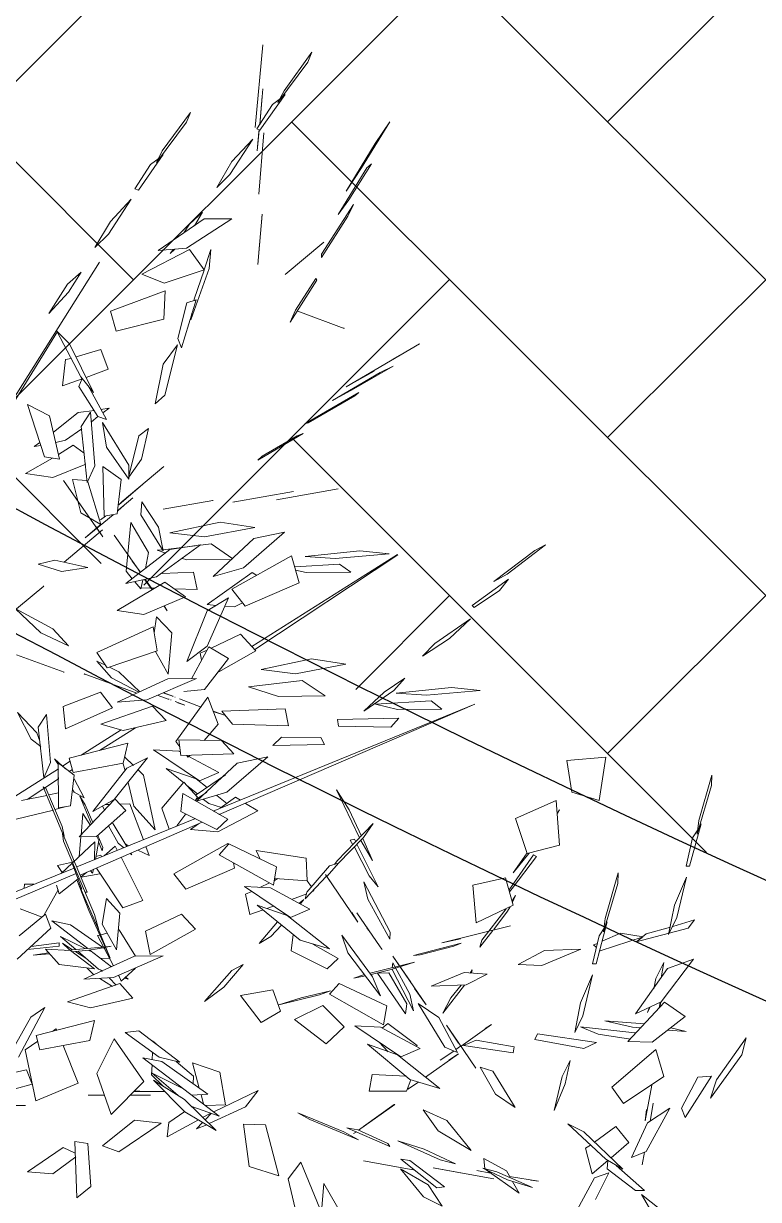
# Model space of a CAD drawing. Header units: metres. Extents: x 42 to 199, y -121 to 268.
# Drawn here: x 83.481 to 84.149, y -81.311 to -80.242 of the extents above; entities that cross this region are included whole.
import ezdxf

# ---------------------------------------------------------------- set-up
doc = ezdxf.new("R2010")
doc.units = ezdxf.units.M
doc.header["$LTSCALE"] = 0.3
doc.layers.get('0').update_dxf_attribs({"color": 8})
doc.layers.add('A-ELEVATION 3', color=8, linetype='Continuous')
for name, color, linetype, lineweight in [('A-Hatch', 8, 'Continuous', 9), ('A-LANDSCAPE', 8, 'Continuous', 5), ('DA HOUSE ARCH LAYOUT', 8, 'Continuous', 9)]:
    doc.layers.add(name, color=color, linetype=linetype, lineweight=lineweight)

# ---------------------------------------------------------------- blocks, each defined once
blk = doc.blocks.new('02PTRX29')
at = {"color": 8, "linetype": 'Continuous', "transparency": 33554572}
for p, q in [((-0.27231, 0.38509), (-0.26187, 0.37054)), ((-0.27079, 0.38129), (-0.27231, 0.38509)), ((-0.2539, 0.38774), (-0.25105, 0.35675)), ((-0.25959, 0.36611), (-0.27079, 0.38129)), ((-0.25276, 0.35776), (-0.2539, 0.3713)), ((-0.2613, 0.36826), (-0.26225, 0.36915)), ((-0.26225, 0.36915), (-0.25276, 0.35574)), ((-0.26187, 0.37054), (-0.25959, 0.36611)), ((-0.2575, 0.36535), (-0.26054, 0.36763)), ((-0.25371, 0.36851), (-0.25276, 0.35789)), ((-0.25162, 0.35624), (-0.2575, 0.36535)), ((-0.22676, 0.36244), (-0.21614, 0.34802)), ((-0.22525, 0.35877), (-0.22676, 0.36244)), ((-0.2909, 0.34157), (-0.30153, 0.3589)), ((-0.30153, 0.3589), (-0.29603, 0.3508)), ((-0.21405, 0.34359), (-0.22525, 0.35877)), ((-0.25238, 0.3317), (-0.25428, 0.35472)), ((-0.25276, 0.35574), (-0.25162, 0.35624)), ((-0.25257, 0.35586), (-0.25238, 0.3551)), ((-0.25181, 0.34802), (-0.25257, 0.35574)), ((-0.25238, 0.3551), (-0.25181, 0.34802)), ((-0.29603, 0.3508), (-0.28521, 0.33284)), ((-0.24232, 0.34397), (-0.2501, 0.35232)), ((-0.24156, 0.33916), (-0.2501, 0.35232)), ((-0.21652, 0.34663), (-0.20722, 0.33322)), ((-0.21614, 0.34612), (-0.21652, 0.34663)), ((-0.21405, 0.34359), (-0.21614, 0.34802)), ((-0.21177, 0.34283), (-0.215, 0.34524)), ((-0.29299, 0.34157), (-0.2947, 0.34309)), ((-0.2947, 0.34309), (-0.28616, 0.32955)), ((-0.28217, 0.32411), (-0.29299, 0.34157)), ((-0.28521, 0.33284), (-0.2909, 0.34157)), ((-0.23663, 0.33423), (-0.24232, 0.34397)), ((-0.20589, 0.33372), (-0.21177, 0.34283)), ((-0.24156, 0.33916), (-0.23663, 0.33423)), ((-0.25238, 0.33221), (-0.25238, 0.3317)), ((-0.20722, 0.33322), (-0.20589, 0.33372)), ((-0.27591, 0.30918), (-0.28787, 0.32791)), ((-0.28787, 0.32791), (-0.28578, 0.32348)), ((-0.28616, 0.32955), (-0.28217, 0.32411)), ((-0.20456, 0.3298), (-0.19678, 0.32145)), ((-0.19602, 0.31665), (-0.20456, 0.3298)), ((-0.28578, 0.32348), (-0.27591, 0.30792)), ((-0.25371, 0.32424), (-0.252, 0.30526)), ((-0.25371, 0.32424), (-0.25371, 0.32411)), ((-0.25371, 0.32411), (-0.25238, 0.30981)), ((-0.23189, 0.32247), (-0.24232, 0.32247)), ((-0.24232, 0.32247), (-0.22525, 0.31146)), ((-0.21462, 0.31057), (-0.23189, 0.32247)), ((-0.22638, 0.32044), (-0.23132, 0.325)), ((-0.22828, 0.31981), (-0.23132, 0.325)), ((-0.2243, 0.31715), (-0.22638, 0.32044)), ((-0.19678, 0.32145), (-0.1909, 0.31171)), ((-0.27686, 0.31374), (-0.27667, 0.31361)), ((-0.26225, 0.30159), (-0.27686, 0.31374)), ((-0.1909, 0.31171), (-0.19602, 0.31665)), ((-0.27591, 0.30792), (-0.27591, 0.30918)), ((-0.23189, 0.30336), (-0.23435, 0.31095)), ((-0.23378, 0.30387), (-0.23435, 0.31095)), ((-0.23189, 0.30336), (-0.22638, 0.31095)), ((-0.22638, 0.31095), (-0.20855, 0.30172)), ((-0.22525, 0.31146), (-0.21462, 0.31057)), ((-0.22088, 0.31108), (-0.21917, 0.30944)), ((-0.21917, 0.30944), (-0.22031, 0.31095)), ((-0.19261, 0.30615), (-0.1446, 0.22999)), ((-0.22695, 0.28451), (-0.23378, 0.30387)), ((-0.2169, 0.2983), (-0.23189, 0.30336)), ((-0.22809, 0.29236), (-0.23189, 0.30324)), ((-0.20855, 0.30172), (-0.2169, 0.2983)), ((-0.18578, 0.30248), (-0.18103, 0.29489)), ((-0.18065, 0.29792), (-0.18578, 0.30248)), ((-0.2742, 0.29944), (-0.27382, 0.30007)), ((-0.26415, 0.28363), (-0.2742, 0.29944)), ((-0.26623, 0.28818), (-0.27382, 0.30007)), ((-0.17363, 0.28692), (-0.18065, 0.29792)), ((-0.22335, 0.27401), (-0.22885, 0.2921)), ((-0.22885, 0.2921), (-0.22543, 0.29097)), ((-0.22809, 0.29236), (-0.22809, 0.29172)), ((-0.21728, 0.29539), (-0.21671, 0.28477)), ((-0.19678, 0.2878), (-0.21728, 0.29539)), ((-0.18103, 0.29489), (-0.17363, 0.28692)), ((-0.26699, 0.2878), (-0.28445, 0.28135)), ((-0.26415, 0.28363), (-0.26623, 0.28818)), ((-0.22695, 0.28451), (-0.22733, 0.28704)), ((-0.22543, 0.29097), (-0.22202, 0.27756)), ((-0.19887, 0.28034), (-0.19678, 0.2878)), ((-0.21671, 0.28477), (-0.19887, 0.28034)), ((-0.28445, 0.28135), (-0.28426, 0.28148)), ((-0.18559, 0.26313), (-0.17667, 0.28034)), ((-0.17667, 0.28034), (-0.18141, 0.27553)), ((-0.17686, 0.28021), (-0.14555, 0.22936)), ((-0.30267, 0.26984), (-0.31272, 0.27553)), ((-0.28521, 0.25934), (-0.31272, 0.27553)), ((-0.22202, 0.27756), (-0.22335, 0.27401)), ((-0.21652, 0.26794), (-0.22183, 0.27515)), ((-0.21709, 0.2563), (-0.22183, 0.27515)), ((-0.18141, 0.27553), (-0.19033, 0.25731)), ((-0.19583, 0.26604), (-0.19318, 0.27338)), ((-0.19318, 0.27338), (-0.18388, 0.2706)), ((-0.18198, 0.27009), (-0.17989, 0.26959)), ((-0.17989, 0.26959), (-0.17875, 0.25972)), ((-0.29792, 0.26478), (-0.30286, 0.26718)), ((-0.30286, 0.26718), (-0.28806, 0.25858)), ((-0.28521, 0.25934), (-0.29565, 0.26528)), ((-0.21348, 0.25301), (-0.21652, 0.26794)), ((-0.18767, 0.26288), (-0.19583, 0.26604)), ((-0.28009, 0.25428), (-0.29792, 0.26478)), ((-0.19033, 0.25731), (-0.18559, 0.26313)), ((-0.18615, 0.26237), (-0.18615, 0.2625)), ((-0.18615, 0.2625), (-0.18483, 0.25947)), ((-0.17875, 0.25972), (-0.18615, 0.26237)), ((-0.28995, 0.25731), (-0.28844, 0.25605)), ((-0.26965, 0.24555), (-0.28995, 0.25731)), ((-0.28009, 0.25428), (-0.28806, 0.25858)), ((-0.21348, 0.25301), (-0.21709, 0.2563)), ((-0.19526, 0.24707), (-0.18824, 0.25997)), ((-0.18483, 0.25947), (-0.19204, 0.24821)), ((-0.28844, 0.25605), (-0.27098, 0.24593)), ((-0.17382, 0.24846), (-0.16566, 0.25276)), ((-0.16566, 0.25276), (-0.17192, 0.23315)), ((-0.19393, 0.2496), (-0.19621, 0.25137)), ((-0.19621, 0.25137), (-0.19318, 0.25086)), ((-0.19204, 0.24821), (-0.19526, 0.24707)), ((-0.19204, 0.24821), (-0.18957, 0.24631)), ((-0.18919, 0.24985), (-0.1909, 0.22974)), ((-0.18464, 0.24972), (-0.19071, 0.25048)), ((-0.18578, 0.24454), (-0.18919, 0.24985)), ((-0.17534, 0.24239), (-0.18464, 0.24972)), ((-0.17762, 0.23227), (-0.17382, 0.24846)), ((-0.27098, 0.24593), (-0.26965, 0.24555)), ((-0.21101, 0.24378), (-0.20836, 0.23227)), ((-0.20741, 0.241), (-0.21101, 0.24378)), ((-0.20361, 0.22999), (-0.19374, 0.24606)), ((-0.19374, 0.24606), (-0.19526, 0.23669)), ((-0.18805, 0.22341), (-0.18578, 0.24454)), ((-0.18596, 0.24365), (-0.17989, 0.23935)), ((-0.26908, 0.24188), (-0.252, 0.23189)), ((-0.26908, 0.24188), (-0.2668, 0.241)), ((-0.25371, 0.2334), (-0.2668, 0.241)), ((-0.20361, 0.22581), (-0.20741, 0.241)), ((-0.17989, 0.23935), (-0.17629, 0.23847)), ((-0.16813, 0.23695), (-0.17021, 0.23847)), ((-0.19526, 0.23669), (-0.20361, 0.22468)), ((-0.18691, 0.23454), (-0.18274, 0.23745)), ((-0.17724, 0.23404), (-0.18274, 0.23745)), ((-0.17059, 0.23733), (-0.16813, 0.23695)), ((-0.252, 0.23189), (-0.25371, 0.2334)), ((-0.20361, 0.22543), (-0.20836, 0.23227)), ((-0.20361, 0.22468), (-0.20361, 0.22999)), ((-0.1909, 0.22974), (-0.18805, 0.22341)), ((-0.17515, 0.22531), (-0.18748, 0.23037)), ((-0.17192, 0.23315), (-0.17762, 0.23227)), ((-0.17496, 0.23265), (-0.1649, 0.22683)), ((-0.21671, 0.22948), (-0.20115, 0.21633)), ((-0.19393, 0.22948), (-0.20077, 0.22455)), ((-0.19393, 0.22948), (-0.19431, 0.21089)), ((-0.1649, 0.22683), (-0.17515, 0.22531)), ((-0.25902, 0.21696), (-0.28217, 0.22113)), ((-0.19982, 0.21506), (-0.20893, 0.2229)), ((-0.19925, 0.21165), (-0.20077, 0.22455)), ((-0.19393, 0.20304), (-0.17913, 0.22417)), ((-0.19318, 0.20772), (-0.18824, 0.22366)), ((-0.18805, 0.22417), (-0.18255, 0.22455)), ((-0.18255, 0.22455), (-0.18559, 0.21203)), ((-0.17951, 0.22366), (-0.17913, 0.22417)), ((-0.2427, 0.21607), (-0.26547, 0.22012)), ((-0.23511, 0.21658), (-0.23511, 0.21683)), ((-0.21652, 0.21342), (-0.23511, 0.21671)), ((-0.23511, 0.21671), (-0.23511, 0.21658)), ((-0.19944, 0.21291), (-0.20513, 0.21772)), ((-0.2427, 0.21607), (-0.24327, 0.2162)), ((-0.20855, 0.2162), (-0.21481, 0.20671)), ((-0.20817, 0.21127), (-0.20855, 0.2162)), ((-0.20304, 0.21595), (-0.19944, 0.21278)), ((-0.19982, 0.21506), (-0.20115, 0.21633)), ((-0.18559, 0.21203), (-0.19318, 0.20772)), ((-0.25086, 0.20659), (-0.23796, 0.20861)), ((-0.23796, 0.20861), (-0.21898, 0.20456)), ((-0.21652, 0.19786), (-0.20817, 0.21127)), ((-0.21101, 0.19722), (-0.20437, 0.20848)), ((-0.20437, 0.20848), (-0.20266, 0.19014)), ((-0.19431, 0.21089), (-0.19925, 0.21165)), ((-0.19773, 0.21139), (-0.18729, 0.20266)), ((-0.19299, 0.2095), (-0.19488, 0.21089)), ((-0.19318, 0.20772), (-0.19261, 0.20734)), ((-0.24669, 0.1914), (-0.26206, 0.20481)), ((-0.25048, 0.20241), (-0.26206, 0.20481)), ((-0.23208, 0.20304), (-0.25086, 0.20659)), ((-0.21898, 0.20456), (-0.23208, 0.20304)), ((-0.21481, 0.20671), (-0.21652, 0.19786)), ((-0.20798, 0.18963), (-0.19811, 0.20368)), ((-0.19393, 0.20304), (-0.19128, 0.20696)), ((-0.19052, 0.20292), (-0.19374, 0.2057)), ((-0.19374, 0.2057), (-0.17932, 0.19356)), ((-0.18729, 0.20266), (-0.19261, 0.20734)), ((-0.35997, 0.20001), (-0.35599, 0.19798)), ((-0.34555, 0.189), (-0.35997, 0.20001)), ((-0.2353, 0.18812), (-0.25048, 0.20241)), ((-0.23454, 0.20039), (-0.2427, 0.19482)), ((-0.23056, 0.19988), (-0.23454, 0.20039)), ((-0.23056, 0.20001), (-0.21405, 0.18799)), ((-0.21898, 0.19836), (-0.23056, 0.20001)), ((-0.21652, 0.19824), (-0.22847, 0.19963)), ((-0.35599, 0.19798), (-0.34062, 0.18634)), ((-0.30456, 0.19634), (-0.25086, 0.16079)), ((-0.30456, 0.19634), (-0.30438, 0.19634)), ((-0.30438, 0.19634), (-0.30438, 0.19646)), ((-0.30438, 0.19646), (-0.24972, 0.16193)), ((-0.30134, 0.19672), (-0.29033, 0.19786)), ((-0.28103, 0.19495), (-0.30134, 0.19672)), ((-0.29033, 0.19786), (-0.26984, 0.19571)), ((-0.26984, 0.19571), (-0.28103, 0.19495)), ((-0.26756, 0.18584), (-0.26472, 0.19596)), ((-0.26472, 0.19596), (-0.24232, 0.18343)), ((-0.22543, 0.19444), (-0.24232, 0.19457)), ((-0.22373, 0.19495), (-0.22543, 0.19444)), ((-0.20247, 0.18559), (-0.21898, 0.19836)), ((-0.21746, 0.19697), (-0.21424, 0.19811)), ((-0.21424, 0.19811), (-0.21633, 0.19824)), ((-0.20987, 0.19115), (-0.21101, 0.19722)), ((-0.18824, 0.19153), (-0.17591, 0.19431)), ((-0.17591, 0.19431), (-0.16965, 0.1928)), ((-0.28692, 0.18976), (-0.28274, 0.1928)), ((-0.28274, 0.1928), (-0.26604, 0.19178)), ((-0.26623, 0.19052), (-0.27022, 0.18963)), ((-0.24669, 0.1914), (-0.2353, 0.18812)), ((-0.20494, 0.19393), (-0.20798, 0.18976)), ((-0.20266, 0.19014), (-0.20494, 0.18736)), ((-0.17837, 0.19001), (-0.18824, 0.19153)), ((-0.16965, 0.1928), (-0.17837, 0.19001)), ((-0.33246, 0.17724), (-0.34612, 0.18723)), ((-0.34271, 0.18293), (-0.34612, 0.18723)), ((-0.34062, 0.18634), (-0.34555, 0.189)), ((-0.27022, 0.18963), (-0.28692, 0.18976)), ((-0.24726, 0.17698), (-0.26756, 0.18584)), ((-0.24991, 0.18963), (-0.25162, 0.18849)), ((-0.24991, 0.18963), (-0.23303, 0.17762)), ((-0.22923, 0.18331), (-0.2279, 0.18976)), ((-0.2279, 0.18976), (-0.21614, 0.18925)), ((-0.22487, 0.18053), (-0.21709, 0.18609)), ((-0.19925, 0.17546), (-0.21709, 0.18609)), ((-0.21405, 0.18799), (-0.20247, 0.18559)), ((-0.21253, 0.18331), (-0.20987, 0.18698)), ((-0.20968, 0.18698), (-0.21234, 0.18318)), ((-0.20987, 0.18698), (-0.20968, 0.18698)), ((-0.20817, 0.18356), (-0.20893, 0.18685)), ((-0.20817, 0.18356), (-0.20589, 0.18622)), ((-0.34271, 0.18293), (-0.33322, 0.17648)), ((-0.24232, 0.18343), (-0.24726, 0.17698)), ((-0.22069, 0.18356), (-0.22923, 0.18331)), ((-0.21348, 0.18381), (-0.20836, 0.18394)), ((-0.17173, 0.18457), (-0.15712, 0.17243)), ((-0.17154, 0.18457), (-0.17173, 0.18457)), ((-0.33322, 0.17648), (-0.33246, 0.17724)), ((-0.24327, 0.17673), (-0.24631, 0.17825)), ((-0.23967, 0.17698), (-0.24327, 0.17673)), ((-0.241, 0.18015), (-0.23303, 0.17534)), ((-0.241, 0.18015), (-0.23303, 0.16206)), ((-0.23303, 0.17762), (-0.23644, 0.17724)), ((-0.22487, 0.18053), (-0.20931, 0.17395)), ((-0.2169, 0.17711), (-0.21803, 0.17534)), ((-0.21803, 0.17534), (-0.2169, 0.17698)), ((-0.2169, 0.17698), (-0.2169, 0.17711)), ((-0.33189, 0.1723), (-0.31842, 0.16307)), ((-0.32392, 0.16484), (-0.33189, 0.1723)), ((-0.22543, 0.15624), (-0.23303, 0.17534)), ((-0.21974, 0.16699), (-0.21405, 0.17306)), ((-0.2131, 0.16699), (-0.21405, 0.17306)), ((-0.20931, 0.17395), (-0.19925, 0.17546)), ((-0.16092, 0.17622), (-0.17515, 0.16851)), ((-0.17059, 0.16699), (-0.16092, 0.17622)), ((-0.21424, 0.16028), (-0.21272, 0.16927)), ((-0.21272, 0.16927), (-0.19166, 0.15965)), ((-0.17515, 0.16851), (-0.18103, 0.16218)), ((-0.32392, 0.16484), (-0.31386, 0.15826)), ((-0.25124, 0.16028), (-0.24555, 0.16648)), ((-0.24555, 0.16648), (-0.23454, 0.1613)), ((-0.21841, 0.15155), (-0.21974, 0.16699)), ((-0.18103, 0.16218), (-0.17059, 0.16699)), ((-0.31386, 0.15826), (-0.31842, 0.16307)), ((-0.23739, 0.15244), (-0.25124, 0.16028)), ((-0.2501, 0.16168), (-0.2501, 0.16155)), ((-0.23359, 0.1618), (-0.241, 0.15737)), ((-0.23359, 0.1618), (-0.22714, 0.14978)), ((-0.23303, 0.16206), (-0.22543, 0.15624)), ((-0.23037, 0.1594), (-0.23303, 0.16054)), ((-0.23037, 0.1594), (-0.23094, 0.15687)), ((-0.21367, 0.16003), (-0.21841, 0.15155)), ((-0.19545, 0.15383), (-0.21424, 0.16028)), ((-0.19166, 0.15965), (-0.19545, 0.15383)), ((-0.27212, 0.15725), (-0.28502, 0.15522)), ((-0.26623, 0.15168), (-0.28502, 0.15522)), ((-0.25333, 0.1532), (-0.27212, 0.15725)), ((-0.23208, 0.14574), (-0.241, 0.15737)), ((-0.19166, 0.15636), (-0.19716, 0.15016)), ((-0.19166, 0.15636), (-0.19488, 0.15484)), ((-0.16149, 0.15877), (-0.17932, 0.15231)), ((-0.25333, 0.1532), (-0.26623, 0.15168)), ((-0.19982, 0.15244), (-0.20779, 0.14485)), ((-0.20741, 0.14472), (-0.19716, 0.15016)), ((-0.18691, 0.15168), (-0.20665, 0.14434)), ((-0.1964, 0.15409), (-0.19982, 0.15244)), ((-0.18691, 0.15168), (-0.18729, 0.15143)), ((-0.17932, 0.15231), (-0.17913, 0.15231)), ((-0.32468, 0.14649), (-0.3355, 0.14536)), ((-0.304, 0.14434), (-0.32468, 0.14649)), ((-0.29944, 0.14472), (-0.30722, 0.15004)), ((-0.30722, 0.15004), (-0.30305, 0.14536)), ((-0.2687, 0.14915), (-0.27724, 0.14333)), ((-0.24859, 0.14675), (-0.2687, 0.14915)), ((-0.25978, 0.14308), (-0.24859, 0.14675)), ((-0.2243, 0.14498), (-0.23208, 0.14574)), ((-0.22904, 0.14991), (-0.21044, 0.14181)), ((-0.21822, 0.14978), (-0.22904, 0.14991)), ((-0.19925, 0.14105), (-0.21822, 0.14978)), ((-0.3355, 0.14536), (-0.31538, 0.14359)), ((-0.32107, 0.1384), (-0.31709, 0.14143)), ((-0.31709, 0.14143), (-0.29622, 0.1403)), ((-0.304, 0.14434), (-0.31538, 0.14359)), ((-0.30305, 0.14536), (-0.29185, 0.13764)), ((-0.29185, 0.13764), (-0.29944, 0.14472)), ((-0.27724, 0.14333), (-0.25978, 0.14308)), ((-0.23322, 0.14283), (-0.2372, 0.13271)), ((-0.22126, 0.12625), (-0.23322, 0.14283)), ((-0.22259, 0.14219), (-0.23075, 0.13916)), ((-0.22107, 0.14283), (-0.22107, 0.14283)), ((-0.22107, 0.14283), (-0.22088, 0.14283)), ((-0.22031, 0.14308), (-0.22012, 0.14321)), ((-0.22031, 0.14308), (-0.22031, 0.14308)), ((-0.22012, 0.14321), (-0.21671, 0.14447)), ((-0.22012, 0.14321), (-0.21671, 0.14434)), ((-0.21936, 0.14181), (-0.21955, 0.14181)), ((-0.21936, 0.14181), (-0.21936, 0.14169)), ((-0.21936, 0.14169), (-0.21936, 0.14181)), ((-0.2186, 0.14207), (-0.21879, 0.14207)), ((-0.21879, 0.14207), (-0.2186, 0.14207)), ((-0.21841, 0.14207), (-0.2186, 0.14207)), ((-0.2186, 0.14207), (-0.2186, 0.14194)), ((-0.21462, 0.14346), (-0.21841, 0.14207)), ((-0.19925, 0.14105), (-0.21044, 0.14181)), ((-0.19754, 0.1389), (-0.19299, 0.14472)), ((-0.19299, 0.14472), (-0.17894, 0.13941)), ((-0.2353, 0.10007), (-0.33341, 0.1403)), ((-0.33341, 0.1403), (-0.23758, 0.0988)), ((-0.30438, 0.13827), (-0.32107, 0.1384)), ((-0.30438, 0.13827), (-0.29622, 0.1403)), ((-0.26225, 0.13852), (-0.26358, 0.13207)), ((-0.23853, 0.13764), (-0.26225, 0.13852)), ((-0.24251, 0.13271), (-0.23853, 0.13764)), ((-0.2353, 0.13764), (-0.23986, 0.13599)), ((-0.23986, 0.13599), (-0.2353, 0.13751)), ((-0.22468, 0.13992), (-0.22107, 0.14118)), ((-0.22202, 0.1408), (-0.22468, 0.13992)), ((-0.21253, 0.13954), (-0.21765, 0.1341)), ((-0.21253, 0.13954), (-0.19318, 0.13271)), ((-0.17989, 0.13093), (-0.19754, 0.1389)), ((-0.17894, 0.13941), (-0.17989, 0.13093)), ((-0.16908, 0.12954), (-0.16187, 0.13713)), ((-0.16187, 0.13713), (-0.16699, 0.12714)), ((-0.28198, 0.13448), (-0.30494, 0.13498)), ((-0.30191, 0.13157), (-0.30494, 0.13498)), ((-0.28198, 0.13448), (-0.28236, 0.13195)), ((-0.26358, 0.13207), (-0.24251, 0.13271)), ((-0.2372, 0.13271), (-0.23189, 0.12663)), ((-0.21765, 0.1341), (-0.20153, 0.1303)), ((-0.19318, 0.13271), (-0.20153, 0.1303)), ((-0.17268, 0.13637), (-0.1742, 0.11828)), ((-0.17268, 0.13637), (-0.16965, 0.13157)), ((-0.28236, 0.13195), (-0.30191, 0.13157)), ((-0.19261, 0.12284), (-0.20608, 0.13131)), ((-0.20058, 0.13055), (-0.20077, 0.13055)), ((-0.20077, 0.13055), (-0.18578, 0.12107)), ((-0.17173, 0.11259), (-0.16965, 0.13157)), ((-0.17021, 0.12638), (-0.16908, 0.12954)), ((-0.27572, 0.12777), (-0.27705, 0.12512)), ((-0.27705, 0.12512), (-0.25769, 0.12474)), ((-0.26092, 0.1279), (-0.27572, 0.12777)), ((-0.25769, 0.12474), (-0.26092, 0.1279)), ((-0.24308, 0.12157), (-0.23834, 0.12663)), ((-0.2224, 0.12689), (-0.23834, 0.12663)), ((-0.22316, 0.12094), (-0.2224, 0.12689)), ((-0.22278, 0.12423), (-0.22126, 0.12625)), ((-0.20323, 0.12562), (-0.18122, 0.11993)), ((-0.20153, 0.11803), (-0.20323, 0.12562)), ((-0.16699, 0.12714), (-0.17059, 0.12436)), ((-0.38256, 0.12031), (-0.36794, 0.11904)), ((-0.38009, 0.10411), (-0.38256, 0.12031)), ((-0.2558, 0.12043), (-0.24422, 0.11803)), ((-0.2558, 0.12043), (-0.24043, 0.10715)), ((-0.24308, 0.12157), (-0.22316, 0.12094)), ((-0.23739, 0.11462), (-0.22619, 0.12056)), ((-0.21291, 0.12309), (-0.23018, 0.11145)), ((-0.22581, 0.12031), (-0.22657, 0.12094)), ((-0.22581, 0.12031), (-0.22543, 0.12094)), ((-0.22316, 0.12221), (-0.2224, 0.12258)), ((-0.2224, 0.12258), (-0.21291, 0.12309)), ((-0.20285, 0.11626), (-0.21063, 0.12005)), ((-0.21063, 0.12005), (-0.19811, 0.10449)), ((-0.20209, 0.12031), (-0.20532, 0.11727)), ((-0.18578, 0.12107), (-0.18615, 0.12119)), ((-0.18122, 0.11993), (-0.18274, 0.11462)), ((-0.17572, 0.11968), (-0.17989, 0.11601)), ((-0.17724, 0.1174), (-0.17572, 0.11968)), ((-0.36984, 0.10715), (-0.36794, 0.11904)), ((-0.22904, 0.10386), (-0.24422, 0.11803)), ((-0.21765, 0.11613), (-0.22885, 0.11221)), ((-0.2243, 0.11069), (-0.21765, 0.11613)), ((-0.20722, 0.1155), (-0.20912, 0.1136)), ((-0.19014, 0.09994), (-0.20285, 0.11626)), ((-0.20228, 0.11525), (-0.20153, 0.1179)), ((-0.18274, 0.11462), (-0.20153, 0.11803)), ((-0.18312, 0.1136), (-0.17705, 0.11816)), ((-0.18122, 0.11499), (-0.18255, 0.11575)), ((-0.17875, 0.11702), (-0.1816, 0.11879)), ((-0.17705, 0.11816), (-0.17724, 0.10133)), ((-0.1279, 0.08489), (-0.17724, 0.11601)), ((-0.1742, 0.11828), (-0.17173, 0.11259)), ((-0.42222, 0.10968), (-0.42241, 0.1136)), ((-0.42241, 0.1136), (-0.41747, 0.09652)), ((-0.23986, 0.11373), (-0.22885, 0.10614)), ((-0.23018, 0.11145), (-0.23739, 0.11462)), ((-0.22885, 0.11221), (-0.23303, 0.10892)), ((-0.22942, 0.10538), (-0.2243, 0.11095)), ((-0.2243, 0.11095), (-0.21595, 0.10121)), ((-0.20912, 0.1136), (-0.21348, 0.09311)), ((-0.20551, 0.10196), (-0.20342, 0.11082)), ((-0.18312, 0.11221), (-0.18691, 0.10513)), ((-0.18179, 0.10209), (-0.18312, 0.1136)), ((-0.17724, 0.11221), (-0.17724, 0.11272)), ((-0.16547, 0.10449), (-0.17724, 0.11221)), ((-0.4169, 0.09146), (-0.42222, 0.10968)), ((-0.36984, 0.10715), (-0.38009, 0.10411)), ((-0.2816, 0.10804), (-0.29014, 0.09007)), ((-0.28635, 0.10057), (-0.2816, 0.10804)), ((-0.24081, 0.09703), (-0.22392, 0.10665)), ((-0.24043, 0.10715), (-0.22904, 0.10386)), ((-0.23663, 0.10601), (-0.24043, 0.10298)), ((-0.23284, 0.10715), (-0.22904, 0.10462)), ((-0.22942, 0.10652), (-0.22543, 0.10968)), ((-0.22392, 0.10665), (-0.22316, 0.09994)), ((-0.17154, 0.10918), (-0.18805, 0.06971)), ((-0.18312, 0.10715), (-0.18691, 0.10513)), ((-0.18255, 0.10816), (-0.18312, 0.10715)), ((-0.17856, 0.09425), (-0.17249, 0.10867)), ((-0.17724, 0.1069), (-0.17363, 0.10614)), ((-0.16338, 0.10411), (-0.17287, 0.10601)), ((-0.17249, 0.10867), (-0.17154, 0.10918)), ((-0.36529, 0.08729), (-0.36396, 0.10411)), ((-0.34878, 0.09728), (-0.36396, 0.10411)), ((-0.24745, 0.10298), (-0.252, 0.10019)), ((-0.24365, 0.10538), (-0.24555, 0.10424)), ((-0.24365, 0.10538), (-0.23796, 0.10121)), ((-0.23834, 0.10146), (-0.23359, 0.10298)), ((-0.23359, 0.10298), (-0.2317, 0.10449)), ((-0.23075, 0.10538), (-0.23037, 0.10563)), ((-0.22847, 0.10399), (-0.22942, 0.10538)), ((-0.21348, 0.09311), (-0.20551, 0.10196)), ((-0.20399, 0.10285), (-0.20912, 0.08931)), ((-0.20399, 0.10285), (-0.2002, 0.10272)), ((-0.20247, 0.10032), (-0.19849, 0.10462)), ((-0.19811, 0.10449), (-0.19014, 0.09994)), ((-0.19811, 0.10449), (-0.19811, 0.10437)), ((-0.19811, 0.10437), (-0.18502, 0.09045)), ((-0.1964, 0.1026), (-0.19488, 0.1026)), ((-0.1945, 0.10057), (-0.19374, 0.10196)), ((-0.18729, 0.10247), (-0.19014, 0.09577)), ((-0.18957, 0.09513), (-0.18521, 0.10576)), ((-0.18521, 0.10576), (-0.18729, 0.10247)), ((-0.18179, 0.10209), (-0.17724, 0.10133)), ((-0.1797, 0.10171), (-0.17591, 0.1007)), ((-0.1797, 0.10171), (-0.1797, 0.10171)), ((-0.36453, 0.09918), (-0.36529, 0.10057)), ((-0.36529, 0.10057), (-0.36434, 0.09931)), ((-0.35314, 0.08413), (-0.34878, 0.09728)), ((-0.2909, 0.09071), (-0.28635, 0.10057)), ((-0.23701, 0.09235), (-0.252, 0.10019)), ((-0.2372, 0.09905), (-0.23739, 0.09893)), ((-0.22316, 0.09994), (-0.23663, 0.09324)), ((-0.23568, 0.09994), (-0.23606, 0.09981)), ((-0.22866, 0.09728), (-0.18407, 0.07919)), ((-0.22164, 0.0945), (-0.22506, 0.09905)), ((-0.21595, 0.10121), (-0.21879, 0.09336)), ((-0.19147, 0.09058), (-0.20247, 0.10032)), ((-0.18919, 0.09463), (-0.18634, 0.09918)), ((-0.18634, 0.09918), (-0.18578, 0.09096)), ((-0.17534, 0.10045), (-0.1613, 0.09703)), ((-0.41406, 0.07945), (-0.41842, 0.09526)), ((-0.41842, 0.09526), (-0.41766, 0.09399)), ((-0.41747, 0.09652), (-0.4169, 0.09146)), ((-0.41709, 0.09311), (-0.41519, 0.09007)), ((-0.29166, 0.0902), (-0.29527, 0.09539)), ((-0.29527, 0.09539), (-0.28179, 0.08147)), ((-0.23663, 0.09324), (-0.24081, 0.09703)), ((-0.22676, 0.09324), (-0.23701, 0.09235)), ((-0.1854, 0.07603), (-0.23113, 0.09589)), ((-0.2298, 0.09526), (-0.22676, 0.09324)), ((-0.21765, 0.09678), (-0.21746, 0.09678)), ((-0.20285, 0.08678), (-0.19773, 0.09526)), ((-0.19602, 0.0945), (-0.19963, 0.08805)), ((-0.19773, 0.09526), (-0.19716, 0.09551)), ((-0.19735, 0.09539), (-0.19735, 0.09564)), ((-0.17932, 0.09071), (-0.17856, 0.09425)), ((-0.41519, 0.09007), (-0.41273, 0.07945)), ((-0.29508, 0.0816), (-0.29147, 0.08982)), ((-0.29071, 0.08906), (-0.29508, 0.0816)), ((-0.28217, 0.08046), (-0.29166, 0.0902)), ((-0.28881, 0.08855), (-0.28825, 0.08957)), ((-0.28673, 0.08919), (-0.28825, 0.08957)), ((-0.28768, 0.08742), (-0.28673, 0.08919)), ((-0.19204, 0.09096), (-0.19393, 0.0864)), ((-0.19242, 0.08906), (-0.19166, 0.09058)), ((-0.19109, 0.08198), (-0.19242, 0.08906)), ((-0.18502, 0.09045), (-0.19147, 0.09058)), ((-0.17818, 0.07666), (-0.1909, 0.08855)), ((-0.1909, 0.08855), (-0.19071, 0.08185)), ((-0.19071, 0.06123), (-0.17913, 0.08881)), ((-0.18559, 0.09045), (-0.18502, 0.08299)), ((-0.17913, 0.08881), (-0.17875, 0.09159)), ((-0.35314, 0.08413), (-0.36529, 0.08729)), ((-0.35371, 0.08413), (-0.3539, 0.08425)), ((-0.35371, 0.08413), (-0.34783, 0.07692)), ((-0.34783, 0.07692), (-0.35314, 0.08438)), ((-0.29716, 0.0716), (-0.28919, 0.08767)), ((-0.28825, 0.08653), (-0.29375, 0.07578)), ((-0.25143, 0.08527), (-0.27022, 0.08236)), ((-0.25902, 0.07919), (-0.24118, 0.0878)), ((-0.25295, 0.0821), (-0.25143, 0.08527)), ((-0.24118, 0.0878), (-0.23758, 0.08362)), ((-0.241, 0.08742), (-0.24081, 0.08792)), ((-0.24081, 0.08792), (-0.2205, 0.07654)), ((-0.21006, 0.08678), (-0.2112, 0.08337)), ((-0.20703, 0.08539), (-0.2112, 0.08337)), ((-0.20437, 0.08425), (-0.20475, 0.08362)), ((-0.20418, 0.08413), (-0.20475, 0.08362)), ((-0.20247, 0.08767), (-0.20342, 0.08704)), ((-0.19963, 0.08805), (-0.20171, 0.08628)), ((-0.19849, 0.08691), (-0.19925, 0.08539)), ((-0.19431, 0.08324), (-0.19849, 0.08691)), ((-0.19356, 0.08514), (-0.19393, 0.0864)), ((-0.19356, 0.08514), (-0.19242, 0.0883)), ((-0.35542, 0.08362), (-0.35656, 0.08299)), ((-0.34745, 0.07097), (-0.35656, 0.08299)), ((-0.34631, 0.07059), (-0.35542, 0.08362)), ((-0.27895, 0.07957), (-0.28236, 0.08058)), ((-0.28236, 0.08058), (-0.278, 0.07565)), ((-0.28084, 0.08008), (-0.28179, 0.08147)), ((-0.27041, 0.06971), (-0.27895, 0.07957)), ((-0.2706, 0.07388), (-0.27022, 0.08236)), ((-0.25788, 0.07224), (-0.23758, 0.08362)), ((-0.24327, 0.07869), (-0.24289, 0.08071)), ((-0.20077, 0.08274), (-0.20893, 0.06654)), ((-0.19318, 0.08349), (-0.19337, 0.08299)), ((-0.19128, 0.08299), (-0.19318, 0.08349)), ((-0.18596, 0.07072), (-0.18255, 0.08021)), ((-0.17686, 0.0797), (-0.18255, 0.08096)), ((-0.17686, 0.0797), (-0.17856, 0.07704)), ((-0.41273, 0.07945), (-0.41406, 0.07945)), ((-0.40931, 0.06009), (-0.41292, 0.07527)), ((-0.41292, 0.07527), (-0.40836, 0.06477)), ((-0.38711, 0.07287), (-0.3873, 0.07692)), ((-0.3873, 0.07692), (-0.38237, 0.05971)), ((-0.29716, 0.0716), (-0.29375, 0.07578)), ((-0.28957, 0.05845), (-0.27743, 0.07628)), ((-0.27743, 0.07628), (-0.27914, 0.07363)), ((-0.278, 0.07565), (-0.27781, 0.07565)), ((-0.27781, 0.07565), (-0.26984, 0.06718)), ((-0.25788, 0.07224), (-0.25902, 0.07919)), ((-0.22506, 0.07084), (-0.24327, 0.07869)), ((-0.2205, 0.07654), (-0.22506, 0.07084)), ((-0.20134, 0.06376), (-0.19147, 0.07869)), ((-0.1928, 0.07654), (-0.18578, 0.07527)), ((-0.19033, 0.07818), (-0.18995, 0.07679)), ((-0.18995, 0.07679), (-0.18919, 0.07768)), ((-0.18786, 0.07717), (-0.18578, 0.0754)), ((-0.13947, 0.05794), (-0.18388, 0.07666)), ((-0.00759, 0.00772), (-0.18312, 0.07869)), ((-0.3818, 0.05478), (-0.38711, 0.07287)), ((-0.34498, 0.07502), (-0.34783, 0.06477)), ((-0.34745, 0.07097), (-0.3465, 0.06983)), ((-0.33265, 0.07224), (-0.34498, 0.07502)), ((-0.33265, 0.07224), (-0.33398, 0.05819)), ((-0.29185, 0.0735), (-0.30172, 0.05465)), ((-0.29337, 0.06705), (-0.29185, 0.0735)), ((-0.2706, 0.07388), (-0.27212, 0.0716)), ((-0.25675, 0.07122), (-0.27155, 0.06325)), ((-0.25845, 0.07477), (-0.2706, 0.07388)), ((-0.26434, 0.06009), (-0.24707, 0.07173)), ((-0.25826, 0.07401), (-0.25959, 0.07477)), ((-0.25675, 0.07122), (-0.24707, 0.07173)), ((-0.25276, 0.07135), (-0.25637, 0.07312)), ((-0.18407, 0.07426), (-0.19204, 0.0563)), ((-0.18407, 0.07426), (-0.18862, 0.06275)), ((-0.18502, 0.07489), (-0.18502, 0.07477)), ((-0.18502, 0.07477), (-0.18464, 0.07464)), ((-0.18464, 0.07464), (-0.17743, 0.06907)), ((-0.17743, 0.06907), (-0.17648, 0.07224)), ((-0.16452, 0.07261), (-0.16794, 0.07261)), ((-0.16433, 0.0711), (-0.16452, 0.07261)), ((-0.34878, 0.06844), (-0.34745, 0.06642)), ((-0.34764, 0.06591), (-0.34878, 0.06844)), ((-0.30153, 0.05199), (-0.29337, 0.06705)), ((-0.27306, 0.07021), (-0.27306, 0.07034)), ((-0.27306, 0.07021), (-0.2725, 0.06996)), ((-0.26984, 0.06718), (-0.27041, 0.06971)), ((-0.26472, 0.06692), (-0.27041, 0.06907)), ((-0.26737, 0.0654), (-0.26927, 0.06692)), ((-0.26927, 0.06692), (-0.26794, 0.06515)), ((-0.24745, 0.06895), (-0.24972, 0.06996)), ((-0.24897, 0.06123), (-0.24745, 0.06895)), ((-0.20134, 0.06376), (-0.20893, 0.06654)), ((-0.2002, 0.06174), (-0.19526, 0.0673)), ((-0.19356, 0.05769), (-0.19526, 0.0673)), ((-0.18805, 0.06971), (-0.1871, 0.06971)), ((-0.17705, 0.07059), (-0.17173, 0.06085)), ((-0.40836, 0.06477), (-0.40609, 0.05377)), ((-0.33398, 0.05819), (-0.34783, 0.06477)), ((-0.34669, 0.06414), (-0.34574, 0.06249)), ((-0.34574, 0.06249), (-0.34062, 0.05566)), ((-0.34517, 0.06338), (-0.33606, 0.05161)), ((-0.29792, 0.04908), (-0.28919, 0.06186)), ((-0.2873, 0.06199), (-0.28957, 0.05845)), ((-0.27155, 0.06325), (-0.26434, 0.06009)), ((-0.26794, 0.05161), (-0.25181, 0.06477)), ((-0.25181, 0.06477), (-0.26301, 0.06085)), ((-0.25542, 0.06351), (-0.25788, 0.06439)), ((-0.25409, 0.063), (-0.24897, 0.06123)), ((-0.18862, 0.06275), (-0.19659, 0.04491)), ((-0.17116, 0.06022), (-0.16281, 0.06338)), ((-0.41349, 0.05617), (-0.41595, 0.05921)), ((-0.40779, 0.0568), (-0.41595, 0.05921)), ((-0.40609, 0.05377), (-0.40931, 0.06009)), ((-0.37895, 0.04276), (-0.38313, 0.05857)), ((-0.38313, 0.05857), (-0.38275, 0.05769)), ((-0.38237, 0.05971), (-0.3818, 0.05478)), ((-0.26301, 0.06085), (-0.27895, 0.04833)), ((-0.26358, 0.06034), (-0.26377, 0.06047)), ((-0.26168, 0.06136), (-0.26206, 0.06161)), ((-0.2594, 0.05857), (-0.25257, 0.05035)), ((-0.22335, 0.06136), (-0.22866, 0.05579)), ((-0.22335, 0.06136), (-0.20987, 0.05503)), ((-0.2002, 0.06174), (-0.19906, 0.04795)), ((-0.19906, 0.04795), (-0.19356, 0.05769)), ((-0.19374, 0.04896), (-0.18179, 0.05743)), ((-0.19242, 0.05541), (-0.19071, 0.06123)), ((-0.17477, 0.05883), (-0.18824, 0.04845)), ((-0.18179, 0.05743), (-0.17477, 0.05883)), ((-0.17439, 0.05617), (-0.1723, 0.06136)), ((-0.1723, 0.06136), (-0.16243, 0.05326)), ((-0.41349, 0.05617), (-0.39394, 0.05098)), ((-0.39774, 0.05402), (-0.40685, 0.05655)), ((-0.39641, 0.05288), (-0.39774, 0.05402)), ((-0.38806, 0.05427), (-0.3966, 0.05288)), ((-0.38806, 0.05427), (-0.38123, 0.05124)), ((-0.38218, 0.05655), (-0.38009, 0.05326)), ((-0.38009, 0.05326), (-0.37762, 0.04276)), ((-0.34688, 0.05705), (-0.32107, 0.0506)), ((-0.33531, 0.04896), (-0.34024, 0.05528)), ((-0.30172, 0.05465), (-0.30153, 0.05199)), ((-0.2835, 0.05351), (-0.29508, 0.03783)), ((-0.29299, 0.0563), (-0.29356, 0.05541)), ((-0.28578, 0.04693), (-0.2835, 0.05351)), ((-0.26453, 0.04757), (-0.26528, 0.05377)), ((-0.25694, 0.05301), (-0.26092, 0.05731)), ((-0.25257, 0.05035), (-0.25694, 0.05301)), ((-0.21158, 0.0463), (-0.22866, 0.05579)), ((-0.20987, 0.05503), (-0.21158, 0.0463)), ((-0.20001, 0.05554), (-0.20608, 0.04567)), ((-0.19982, 0.05541), (-0.20001, 0.05554)), ((-0.19185, 0.05339), (-0.19792, 0.042)), ((-0.19204, 0.0563), (-0.19659, 0.04491)), ((-0.19318, 0.05364), (-0.19545, 0.05427)), ((-0.1928, 0.05351), (-0.19185, 0.05339)), ((-0.18729, 0.04845), (-0.17799, 0.05301)), ((-0.18369, 0.04807), (-0.17799, 0.05301)), ((-0.16168, 0.04453), (-0.17439, 0.05617)), ((-0.38047, 0.04757), (-0.3966, 0.05288)), ((-0.39622, 0.05263), (-0.39641, 0.05288)), ((-0.39394, 0.05098), (-0.39622, 0.05263)), ((-0.37952, 0.05035), (-0.378, 0.04984)), ((-0.37914, 0.04883), (-0.378, 0.04984)), ((-0.33606, 0.05161), (-0.33531, 0.04896)), ((-0.32828, 0.05048), (-0.32563, 0.04934)), ((-0.31045, 0.04592), (-0.32828, 0.05048)), ((-0.32107, 0.0506), (-0.3281, 0.05212)), ((-0.32563, 0.04934), (-0.31291, 0.04617)), ((-0.29868, 0.04807), (-0.29792, 0.04908)), ((-0.27269, 0.0501), (-0.28217, 0.04478)), ((-0.26794, 0.05161), (-0.27895, 0.04833)), ((-0.19697, 0.04934), (-0.19507, 0.04908)), ((-0.19507, 0.04896), (-0.19697, 0.04934)), ((-0.19488, 0.04908), (-0.1797, 0.04769)), ((-0.18862, 0.04782), (-0.19488, 0.04883)), ((-0.1945, 0.04845), (-0.19412, 0.04871)), ((-0.18255, 0.04795), (-0.17875, 0.05048)), ((-0.17875, 0.05048), (-0.18141, 0.04795)), ((-0.17743, 0.04934), (-0.17743, 0.0506)), ((-0.17743, 0.0506), (-0.16699, 0.04921)), ((-0.17743, 0.04934), (-0.16566, 0.04807)), ((-0.40571, 0.04099), (-0.41557, 0.04453)), ((-0.40343, 0.02846), (-0.41557, 0.04453)), ((-0.38047, 0.04757), (-0.38028, 0.04769)), ((-0.37326, 0.0482), (-0.35865, 0.04213)), ((-0.3596, 0.04769), (-0.37326, 0.0482)), ((-0.3596, 0.04769), (-0.34973, 0.04251)), ((-0.30267, 0.04567), (-0.31519, 0.02733)), ((-0.31291, 0.04617), (-0.31045, 0.04592)), ((-0.3095, 0.0358), (-0.30267, 0.04567)), ((-0.28578, 0.04693), (-0.29811, 0.03074)), ((-0.28217, 0.04478), (-0.278, 0.04086)), ((-0.278, 0.04086), (-0.26453, 0.04757)), ((-0.2057, 0.04567), (-0.21652, 0.0458)), ((-0.21652, 0.0458), (-0.19792, 0.03757)), ((-0.18672, 0.03694), (-0.2057, 0.04567)), ((-0.189, 0.04782), (-0.19716, 0.04162)), ((-0.19299, 0.04478), (-0.19621, 0.04491)), ((-0.18445, 0.04744), (-0.19223, 0.04074)), ((-0.18179, 0.04769), (-0.19071, 0.04086)), ((-0.18862, 0.04769), (-0.18976, 0.04719)), ((-0.18862, 0.04782), (-0.18236, 0.04719)), ((-0.18748, 0.04491), (-0.18369, 0.04731)), ((-0.1723, 0.0482), (-0.18179, 0.04769)), ((-0.17743, 0.04251), (-0.1723, 0.0482)), ((-0.16775, 0.04605), (-0.17382, 0.04655)), ((-0.16775, 0.04605), (-0.17344, 0.04693)), ((-0.39375, 0.02391), (-0.40571, 0.04099)), ((-0.40438, 0.04327), (-0.40343, 0.03745)), ((-0.40134, 0.03719), (-0.40438, 0.04327)), ((-0.37762, 0.04276), (-0.37895, 0.04276)), ((-0.34973, 0.04251), (-0.35865, 0.04213)), ((-0.33246, 0.04048), (-0.33227, 0.03922)), ((-0.3317, 0.03922), (-0.33246, 0.04048)), ((-0.3021, 0.04061), (-0.31083, 0.04339)), ((-0.31083, 0.04339), (-0.29413, 0.03922)), ((-0.30248, 0.04061), (-0.31045, 0.02505)), ((-0.30912, 0.03137), (-0.30267, 0.04314)), ((-0.30267, 0.04314), (-0.30248, 0.04124)), ((-0.29451, 0.03871), (-0.3021, 0.04061)), ((-0.24232, 0.04023), (-0.2465, 0.04251)), ((-0.23929, 0.03403), (-0.2465, 0.04251)), ((-0.24232, 0.04023), (-0.23208, 0.02859)), ((-0.20608, 0.04111), (-0.20077, 0.03618)), ((-0.19223, 0.04074), (-0.19393, 0.0401)), ((-0.19393, 0.0401), (-0.19356, 0.03998)), ((-0.19356, 0.03998), (-0.19299, 0.04048)), ((-0.19071, 0.04086), (-0.17743, 0.04251)), ((-0.19052, 0.03858), (-0.18805, 0.04111)), ((-0.40134, 0.03719), (-0.40058, 0.0334)), ((-0.37762, 0.03858), (-0.37402, 0.02328)), ((-0.37307, 0.02808), (-0.37762, 0.03858)), ((-0.33815, 0.03884), (-0.32942, 0.03947)), ((-0.33018, 0.03492), (-0.33815, 0.03884)), ((-0.32942, 0.03947), (-0.31709, 0.03441)), ((-0.30798, 0.0277), (-0.30115, 0.03934)), ((-0.29697, 0.03922), (-0.30741, 0.02391)), ((-0.30115, 0.03934), (-0.29697, 0.03922)), ((-0.30039, 0.02695), (-0.28255, 0.03542)), ((-0.29811, 0.03074), (-0.29508, 0.03783)), ((-0.29242, 0.03821), (-0.28806, 0.03732)), ((-0.28806, 0.03732), (-0.29204, 0.03871)), ((-0.28255, 0.03542), (-0.27895, 0.03137)), ((-0.20342, 0.03694), (-0.20247, 0.0377)), ((-0.20209, 0.03732), (-0.20342, 0.03694)), ((-0.20077, 0.03618), (-0.19982, 0.03833)), ((-0.19963, 0.03821), (-0.19982, 0.03808)), ((-0.19887, 0.03479), (-0.19621, 0.03745)), ((-0.19792, 0.03757), (-0.18672, 0.03694)), ((-0.1928, 0.03719), (-0.19754, 0.03428)), ((-0.31709, 0.03441), (-0.33018, 0.03492)), ((-0.32961, 0.03479), (-0.32145, 0.02416)), ((-0.32449, 0.02998), (-0.32828, 0.03479)), ((-0.31519, 0.02733), (-0.31083, 0.03352)), ((-0.31045, 0.02505), (-0.30912, 0.03137)), ((-0.27895, 0.03137), (-0.29925, 0.01986)), ((-0.27515, 0.03112), (-0.27933, 0.03264)), ((-0.27933, 0.03264), (-0.26832, 0.02998)), ((-0.25997, 0.02733), (-0.27515, 0.03112)), ((-0.25769, 0.03302), (-0.26054, 0.02492)), ((-0.24555, 0.03087), (-0.25769, 0.03302)), ((-0.23208, 0.02859), (-0.23929, 0.03403)), ((-0.20513, 0.02986), (-0.2002, 0.0353)), ((-0.2002, 0.0353), (-0.18065, 0.02846)), ((-0.40457, 0.02834), (-0.41235, 0.02302)), ((-0.39091, 0.01354), (-0.40457, 0.02834)), ((-0.40343, 0.02846), (-0.39375, 0.02391)), ((-0.40286, 0.02644), (-0.40324, 0.02834)), ((-0.40267, 0.02619), (-0.40305, 0.02821)), ((-0.37098, 0.01695), (-0.37307, 0.02808)), ((-0.32145, 0.02416), (-0.32449, 0.02998)), ((-0.32221, 0.01151), (-0.31216, 0.02783)), ((-0.31216, 0.02783), (-0.31994, 0.02264)), ((-0.30741, 0.02391), (-0.30798, 0.0277)), ((-0.29925, 0.01986), (-0.30039, 0.02695)), ((-0.28445, 0.0191), (-0.27648, 0.02707)), ((-0.27648, 0.02707), (-0.26585, 0.02189)), ((-0.26832, 0.02998), (-0.25997, 0.02733)), ((-0.25333, 0.02075), (-0.24555, 0.03087)), ((-0.18919, 0.02619), (-0.20513, 0.02986)), ((-0.18065, 0.02846), (-0.18919, 0.02619)), ((-0.40001, 0.01328), (-0.41235, 0.02302)), ((-0.39831, 0.02442), (-0.39926, 0.02644)), ((-0.39888, 0.02619), (-0.39831, 0.02442)), ((-0.37402, 0.02328), (-0.37098, 0.01695)), ((-0.31994, 0.02264), (-0.32696, 0.00949)), ((-0.26054, 0.02492), (-0.25333, 0.02075)), ((-0.1668, 0.02277), (-0.17211, 0.02631)), ((-0.17211, 0.02631), (-0.16224, 0.00772)), ((-0.15712, 0.00531), (-0.1668, 0.02277)), ((-0.41273, 0.01733), (-0.40704, 0.01872)), ((-0.4059, 0.01784), (-0.41273, 0.01733)), ((-0.39717, 0.02024), (-0.38218, 0.02138)), ((-0.39261, 0.01898), (-0.39584, 0.01872)), ((-0.39356, 0.01683), (-0.37307, 0.0191)), ((-0.38218, 0.02138), (-0.39261, 0.01898)), ((-0.37307, 0.0191), (-0.37971, 0.01632)), ((-0.33739, 0.01847), (-0.33967, 0.01999)), ((-0.32828, 0.01177), (-0.33967, 0.01999)), ((-0.32734, 0.0129), (-0.32278, 0.01974)), ((-0.32278, 0.01974), (-0.32696, 0.01366)), ((-0.29811, 0.01898), (-0.31291, 0.01101)), ((-0.31178, 0.01202), (-0.30077, 0.02037)), ((-0.3057, 0.00784), (-0.28844, 0.01948)), ((-0.30077, 0.02037), (-0.29868, 0.0186)), ((-0.28844, 0.01948), (-0.29811, 0.01898)), ((-0.27762, 0.01265), (-0.28445, 0.0191)), ((-0.26585, 0.02189), (-0.27762, 0.01265)), ((-0.19071, 0.02151), (-0.16889, 0.01581)), ((-0.189, 0.01392), (-0.19071, 0.02151)), ((-0.17629, 0.01834), (-0.17667, 0.01771)), ((-0.17629, 0.01834), (-0.17496, 0.01733)), ((-0.4336, 0.0086), (-0.43531, 0.01493)), ((-0.43531, 0.01493), (-0.42411, -0.00076)), ((-0.40001, 0.01328), (-0.39091, 0.01354)), ((-0.39375, 0.01657), (-0.39356, 0.01683)), ((-0.37971, 0.01632), (-0.39185, 0.01442)), ((-0.35694, 0.01645), (-0.37914, 0.01316)), ((-0.35599, 0.0143), (-0.3744, 0.01101)), ((-0.35599, 0.0143), (-0.35694, 0.01645)), ((-0.34821, 0.01164), (-0.33398, 0.01404)), ((-0.32923, 0.01214), (-0.33398, 0.01404)), ((-0.32696, 0.01366), (-0.33379, 0.00354)), ((-0.29754, 0.01328), (-0.30096, 0.00974)), ((-0.22278, 0.00582), (-0.20741, 0.01758)), ((-0.20228, 0.01695), (-0.215, 0.00772)), ((-0.21253, 0.01379), (-0.21386, 0.01265)), ((-0.21253, 0.01379), (-0.21253, 0.01366)), ((-0.21253, 0.01366), (-0.21253, 0.01379)), ((-0.20931, -0.00139), (-0.19811, 0.01455)), ((-0.20741, 0.01758), (-0.20228, 0.01695)), ((-0.19811, 0.01455), (-0.19166, 0.00152)), ((-0.17021, 0.0105), (-0.189, 0.01392)), ((-0.16889, 0.01581), (-0.17021, 0.0105)), ((-0.16471, 0.0105), (-0.16946, 0.01366)), ((-0.40438, 0.00038), (-0.40134, 0.01063)), ((-0.40134, 0.01063), (-0.38483, -0.00354)), ((-0.37914, 0.01316), (-0.3744, 0.01101)), ((-0.34821, 0.01164), (-0.34783, 0.00936)), ((-0.34783, 0.00936), (-0.32923, 0.01214)), ((-0.32639, 0.01063), (-0.3281, 0.01177)), ((-0.315, 0.00025), (-0.32734, 0.00898)), ((-0.32734, 0.00898), (-0.32373, 0.00658)), ((-0.32696, 0.00949), (-0.32221, 0.01151)), ((-0.32639, 0.01063), (-0.32639, 0.0105)), ((-0.32563, 0.00999), (-0.3205, 0.00658)), ((-0.31291, 0.01101), (-0.3057, 0.00784)), ((-0.31178, 0.01202), (-0.3114, 0.01177)), ((-0.30912, -0.00063), (-0.29318, 0.01252)), ((-0.29318, 0.01252), (-0.30438, 0.0086)), ((-0.21253, 0.00949), (-0.21234, 0.0067)), ((-0.18464, -0.00202), (-0.17894, 0.01202)), ((-0.16471, 0.0105), (-0.1687, -0.00873)), ((-0.42184, -0.00772), (-0.4336, 0.0086)), ((-0.36927, 0.00645), (-0.36738, -0.00228)), ((-0.36624, 0.00038), (-0.36927, 0.00645)), ((-0.30438, 0.0086), (-0.32031, -0.00405)), ((-0.30456, 0.00848), (-0.30475, 0.00848)), ((-0.22752, 0.00557), (-0.23777, 0.00202)), ((-0.23758, -0.01442), (-0.20893, 0.00746)), ((-0.21595, 0.00607), (-0.23322, -0.0062)), ((-0.22999, -0.00392), (-0.22752, 0.00557)), ((-0.22145, 0.00607), (-0.2279, 0.00051)), ((-0.215, 0.00772), (-0.22278, 0.00582)), ((-0.20893, 0.00746), (-0.21595, 0.00607)), ((-0.21234, 0.00481), (-0.21215, 0.00101)), ((-0.41709, 0.00025), (-0.42222, 0.00051)), ((-0.42222, 0.00051), (-0.41235, -0.01493)), ((-0.41102, -0.01139), (-0.41709, 0.00025)), ((-0.3892, -0.00974), (-0.40438, 0.00038)), ((-0.3632, -0.01227), (-0.36624, 0.00038)), ((-0.34024, 0.0024), (-0.34859, -0.01126)), ((-0.3355, 0.00392), (-0.34119, -0.0062)), ((-0.34024, 0.0024), (-0.3355, 0.00392)), ((-0.30779, 0.00051), (-0.29489, 0.00114)), ((-0.29489, 0.00114), (-0.29375, -0.00506)), ((-0.23777, 0.00202), (-0.23986, -0.01025)), ((-0.2279, 0.00051), (-0.22771, -0.00228)), ((-0.22411, -0.00417), (-0.21234, 0.00164)), ((-0.22202, -0.00658), (-0.21234, 0.00164)), ((-0.21215, 0.00101), (-0.21652, -0.00316)), ((-0.19166, 0.00152), (-0.19697, -0.01379)), ((-0.16528, 0.00291), (-0.16737, -0.0024)), ((-0.16528, 0.00291), (-0.15902, 0.00152)), ((-0.42411, -0.00076), (-0.42184, -0.00772)), ((-0.39736, -0.01619), (-0.39982, -0.00278)), ((-0.38483, -0.00354), (-0.3892, -0.00974)), ((-0.36738, -0.00228), (-0.3632, -0.01227)), ((-0.32031, -0.00405), (-0.30912, -0.00063)), ((-0.30836, -0.0043), (-0.31234, -0.00164)), ((-0.30779, -0.00506), (-0.3095, -0.00076)), ((-0.30874, -0.00392), (-0.30836, -0.0043)), ((-0.22468, -0.01278), (-0.21291, -0.00089)), ((-0.21291, -0.00089), (-0.22449, -0.00822)), ((-0.19697, -0.01379), (-0.20931, -0.00139)), ((-0.1687, -0.00873), (-0.18464, -0.00202)), ((-0.16737, -0.0024), (-0.152, -0.00658)), ((-0.34859, -0.01126), (-0.34119, -0.0062)), ((-0.30779, -0.00506), (-0.29375, -0.00506)), ((-0.25219, -0.00481), (-0.23549, -0.01278)), ((-0.24745, -0.01101), (-0.25219, -0.00481)), ((-0.23644, -0.01986), (-0.22449, -0.00822)), ((-0.22733, -0.00658), (-0.23322, -0.0062)), ((-0.2317, -0.00987), (-0.23075, -0.00645)), ((-0.20779, -0.00506), (-0.21728, -0.00519)), ((-0.21728, -0.00519), (-0.2057, -0.00519)), ((-0.20418, -0.00658), (-0.21177, -0.00658)), ((-0.2057, -0.00506), (-0.20779, -0.00506)), ((-0.18843, -0.00658), (-0.1945, -0.00658)), ((-0.41235, -0.01493), (-0.41102, -0.01139)), ((-0.39831, -0.01695), (-0.40666, -0.01139)), ((-0.39774, -0.0277), (-0.40666, -0.01139)), ((-0.40039, -0.00961), (-0.39926, -0.01645)), ((-0.39736, -0.01619), (-0.39793, -0.01189)), ((-0.32297, -0.01607), (-0.31405, -0.01202)), ((-0.31975, -0.01999), (-0.31405, -0.01202)), ((-0.30343, -0.01012), (-0.28976, -0.01974)), ((-0.30324, -0.01012), (-0.30343, -0.01012)), ((-0.29166, -0.01834), (-0.30324, -0.01012)), ((-0.26699, -0.01316), (-0.28426, -0.02037)), ((-0.27155, -0.01569), (-0.26699, -0.01316)), ((-0.24745, -0.01101), (-0.23378, -0.0172)), ((-0.23246, -0.0105), (-0.23986, -0.01025)), ((-0.23758, -0.01442), (-0.22733, -0.01088)), ((-0.22468, -0.01278), (-0.23644, -0.01986)), ((-0.2186, -0.01683), (-0.22468, -0.01265)), ((-0.15371, -0.0105), (-0.1649, -0.0105)), ((-0.39223, -0.02998), (-0.39831, -0.01695)), ((-0.36832, -0.01733), (-0.38256, -0.03061)), ((-0.3744, -0.02037), (-0.36832, -0.01733)), ((-0.32297, -0.01607), (-0.33208, -0.02733)), ((-0.28976, -0.02328), (-0.27155, -0.01569)), ((-0.25485, -0.01771), (-0.24669, -0.01746)), ((-0.24669, -0.01746), (-0.24878, -0.0334)), ((-0.23454, -0.01341), (-0.23227, -0.01581)), ((-0.23132, -0.01493), (-0.23435, -0.01328)), ((-0.22904, -0.01923), (-0.23132, -0.01683)), ((-0.2298, -0.01581), (-0.21803, -0.02227)), ((-0.21803, -0.02227), (-0.2186, -0.01683)), ((-0.21576, -0.01708), (-0.2057, -0.01594)), ((-0.19982, -0.02783), (-0.21576, -0.01708)), ((-0.2057, -0.01594), (-0.19374, -0.02555)), ((-0.38635, -0.01834), (-0.39129, -0.02429)), ((-0.38901, -0.03441), (-0.3744, -0.02037)), ((-0.37838, -0.02416), (-0.38635, -0.01834)), ((-0.33208, -0.02733), (-0.31975, -0.01999)), ((-0.30153, -0.02581), (-0.2854, -0.01885)), ((-0.30077, -0.02467), (-0.28957, -0.01961)), ((-0.28426, -0.02037), (-0.28976, -0.02328)), ((-0.28957, -0.01961), (-0.2854, -0.01885)), ((-0.28787, -0.021), (-0.289, -0.02037)), ((-0.25997, -0.03681), (-0.25485, -0.01771)), ((-0.23284, -0.01771), (-0.22904, -0.01923)), ((-0.38464, -0.03011), (-0.39129, -0.02429)), ((-0.37743, -0.03605), (-0.37497, -0.02644)), ((-0.37686, -0.0253), (-0.37497, -0.02644)), ((-0.30456, -0.02366), (-0.3205, -0.03087)), ((-0.31443, -0.02682), (-0.30456, -0.02366)), ((-0.30077, -0.02467), (-0.30153, -0.02581)), ((-0.19374, -0.02555), (-0.19982, -0.02783)), ((-0.18824, -0.02467), (-0.18938, -0.04086)), ((-0.18331, -0.02391), (-0.18824, -0.02467)), ((-0.18407, -0.04516), (-0.18331, -0.02391)), ((-0.1835, -0.02834), (-0.17894, -0.02619)), ((-0.17894, -0.02619), (-0.16566, -0.0353)), ((-0.39223, -0.02998), (-0.39774, -0.0277)), ((-0.39622, -0.03277), (-0.39717, -0.02796)), ((-0.38256, -0.03061), (-0.38901, -0.03441)), ((-0.34536, -0.03504), (-0.33682, -0.03036)), ((-0.3372, -0.03428), (-0.33682, -0.03036)), ((-0.3262, -0.03239), (-0.31443, -0.02682)), ((-0.3262, -0.03239), (-0.3205, -0.03087)), ((-0.31918, -0.04137), (-0.3057, -0.03061)), ((-0.3057, -0.03061), (-0.30912, -0.03112)), ((-0.17515, -0.03605), (-0.18369, -0.02973)), ((-0.39717, -0.04238), (-0.38654, -0.03302)), ((-0.38313, -0.03428), (-0.39375, -0.04238)), ((-0.37743, -0.03605), (-0.38332, -0.03112)), ((-0.38313, -0.03428), (-0.38332, -0.03112)), ((-0.35504, -0.04124), (-0.34176, -0.0353)), ((-0.33777, -0.03466), (-0.35011, -0.04339)), ((-0.34688, -0.03757), (-0.34536, -0.03504)), ((-0.33644, -0.03403), (-0.34574, -0.03833)), ((-0.34176, -0.0353), (-0.33644, -0.03403)), ((-0.31785, -0.0339), (-0.34062, -0.03795)), ((-0.31842, -0.03403), (-0.34062, -0.03795)), ((-0.33929, -0.0358), (-0.33417, -0.03479)), ((-0.30912, -0.03112), (-0.32202, -0.04099)), ((-0.30551, -0.03428), (-0.31595, -0.04023)), ((-0.30551, -0.03428), (-0.31424, -0.04478)), ((-0.31026, -0.03454), (-0.29166, -0.03125)), ((-0.31026, -0.03441), (-0.31026, -0.03466)), ((-0.31026, -0.03466), (-0.31026, -0.03454)), ((-0.26813, -0.03175), (-0.27534, -0.04908)), ((-0.26813, -0.03175), (-0.26339, -0.03795)), ((-0.25997, -0.03681), (-0.24878, -0.0334)), ((-0.16566, -0.0353), (-0.17515, -0.03605)), ((-0.38369, -0.03567), (-0.37876, -0.0458)), ((-0.37838, -0.03757), (-0.38369, -0.03567)), ((-0.37098, -0.05124), (-0.37838, -0.03757)), ((-0.3465, -0.03707), (-0.35732, -0.03884)), ((-0.35447, -0.03846), (-0.35732, -0.03884)), ((-0.34574, -0.03833), (-0.35504, -0.04124)), ((-0.35011, -0.04339), (-0.34764, -0.03896)), ((-0.27686, -0.03972), (-0.28692, -0.05731)), ((-0.2761, -0.04883), (-0.27686, -0.03972)), ((-0.26661, -0.05174), (-0.26339, -0.03795)), ((-0.39603, -0.0439), (-0.41083, -0.05554)), ((-0.39603, -0.0439), (-0.40077, -0.05199)), ((-0.39375, -0.04238), (-0.39717, -0.04238)), ((-0.31918, -0.04137), (-0.32202, -0.04099)), ((-0.32126, -0.0482), (-0.31595, -0.04023)), ((-0.18938, -0.04086), (-0.18407, -0.04516)), ((-0.31424, -0.04478), (-0.32126, -0.0482))]:
    blk.add_line(p, q, dxfattribs=at)
blk = doc.blocks.new('DA HOUSE ARCH LAYOUT')
at = {"layer": 'A-Hatch', "transparency": 33554559}
h = blk.add_hatch(dxfattribs=at)
h.set_pattern_fill('AR-HBONE', color=8, scale=0.002, angle=180)
h.set_pattern_definition([(225, (-128.78441, 160.62717), (-3e-16, -0.2873682), [0.6096, -0.2032]), (315, (-128.9281, 160.48348), (-4e-16, -0.2873682), [0.6096, -0.2032])])
edge = h.paths.add_edge_path()
edge.add_line((-22.457, -16.1204), (-21.7821, -11.2065))
edge.add_line((-21.7821, -11.2065), (-21.5246, -11.2419))
edge.add_line((-21.5246, -11.2419), (-20.5047, -4))
edge.add_line((-20.5047, -4), (-10.65, -4))
edge.add_line((-10.65, -4), (-10.65, -11.845))
edge.add_line((-10.65, -11.845), (-5.22, -11.8479))
edge.add_line((-5.22, -11.8479), (-5.22, -21.7856))
edge.add_line((-5.22, -21.7856), (-8.9455, -21.4152))
edge.add_arc((-7.9603, -9.0186), 12.4357, 225.4515, 265.45622, ccw=False)
edge.add_arc((-19.8206, -20.7957), 4.2817, 42.901, 78.5624)
edge.add_line((-18.9715, -16.599), (-22.457, -16.1204))
at = {"layer": 'A-ELEVATION 3', "color": 8, "ltscale": 0.25}
for points in [[(-21.0106, -16.319), (-19.9059, -16.4707), (-20.0998, -17.8825), (-19.9059, -16.4707), (-18.9715, -16.599, -0.134491), (-17.5138, -17.222), (-15.8544, -18.54, 0.148719), (-9.6733, -21.3429)], [(-20.0008, -17.8961), (-19.8205, -16.5834), (-18.9851, -16.6981, -0.134491), (-17.576, -17.3003), (-15.9185, -18.6168, 0.122484), (-10.8752, -21.2234, 0.122484)]]:
    blk.add_lwpolyline(points, format="xyb", dxfattribs=at)
at = {"layer": 'A-LANDSCAPE', "color": 8, "lineweight": 35, "transparency": 33554457, "xscale": -2.422475918421718, "yscale": 2.422475918421717, "zscale": 2.422475918421717, "rotation": 359.9999999999996}
blk.add_blockref('02PTRX29', (-14.0628, -20.5724), dxfattribs=at)

msp = doc.modelspace()

# ---------------------------------------------------------------- block references
at = {"layer": 'DA HOUSE ARCH LAYOUT'}
msp.add_blockref('DA HOUSE ARCH LAYOUT', (97.1462, -60.628), dxfattribs=at)

doc.saveas('drawing.dxf')
